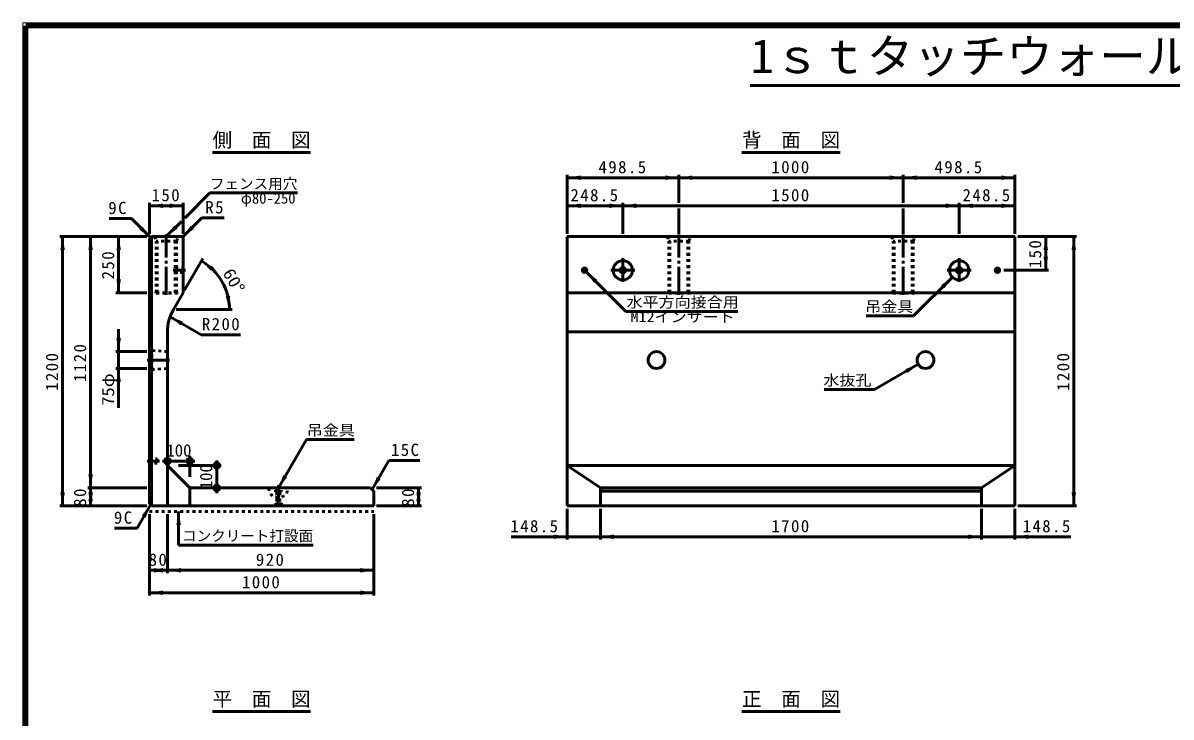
# Model space of a CAD drawing. Units: millimetres, scale not verified, with parts at other scales. Extents: x 100 to 4105, y 100 to 2870.
# Drawn here: x 100 to 2148, y 1633 to 2870 of the extents above; entities that cross this region are included whole.
import ezdxf
from ezdxf.enums import TextEntityAlignment as Align

# ---------------------------------------------------------------- set-up
doc = ezdxf.new("R2010")
doc.units = ezdxf.units.MM
doc.header["$LTSCALE"] = 5
doc.linetypes.add('USER2', pattern=[13.4, 10, -1.2, 1, -1.2])
doc.linetypes.add('USER3', pattern=[2.2, 1, -1.2])
doc.layers.add('V-nasSTD', color=7, linetype='Continuous', lineweight=50)
doc.styles.add('ＭＳ ゴシック', font='')
doc.styles.get('ＭＳ ゴシック').set_extended_font_data('MS Gothic')

msp = doc.modelspace()

# ---------------------------------------------------------------- hatches: boundary and pattern name
at = {"layer": 'V-nasSTD'}
for points in [[(1094.695, 2594.188), (1094.695, 2590.188), (1070.695, 2594.188), (1094.695, 2598.188)], [(1246.095, 2594.188), (1246.095, 2598.188), (1270.095, 2594.188), (1246.095, 2590.188)], [(1294.095, 2594.188), (1294.095, 2590.188), (1270.095, 2594.188), (1294.095, 2598.188)], [(1646.095, 2594.188), (1646.095, 2598.188), (1670.095, 2594.188), (1646.095, 2590.188)], [(1694.095, 2594.188), (1694.095, 2590.188), (1670.095, 2594.188), (1694.095, 2598.188)], [(1845.495, 2594.188), (1845.495, 2598.188), (1869.495, 2594.188), (1845.495, 2590.188)], [(349.695, 2544.188), (349.695, 2540.188), (325.695, 2544.188), (349.695, 2548.188)], [(361.695, 2544.188), (361.695, 2548.188), (385.695, 2544.188), (361.695, 2540.188)], [(1094.695, 2544.188), (1094.695, 2540.188), (1070.695, 2544.188), (1094.695, 2548.188)], [(1146.095, 2544.188), (1146.095, 2548.188), (1170.095, 2544.188), (1146.095, 2540.188)], [(1194.095, 2544.188), (1194.095, 2540.188), (1170.095, 2544.188), (1194.095, 2548.188)], [(1746.095, 2544.188), (1746.095, 2548.188), (1770.095, 2544.188), (1746.095, 2540.188)], [(1794.095, 2544.188), (1794.095, 2540.188), (1770.095, 2544.188), (1794.095, 2548.188)], [(1845.495, 2544.188), (1845.495, 2548.188), (1869.495, 2544.188), (1845.495, 2540.188)], [(310.525, 2504.358), (313.353, 2507.187), (327.495, 2487.388), (307.696, 2501.53)], [(372.666, 2506.158), (375.494, 2503.33), (355.695, 2489.188), (369.838, 2508.987)], [(402.08, 2505.573), (404.909, 2502.744), (385.11, 2488.602), (399.252, 2508.401)], [(170.695, 2465.188), (166.695, 2465.188), (170.695, 2489.188), (174.695, 2465.188)], [(220.695, 2465.188), (216.695, 2465.188), (220.695, 2489.188), (224.695, 2465.188)], [(270.695, 2465.188), (266.695, 2465.188), (270.695, 2489.188), (274.695, 2465.188)], [(1924.495, 2465.188), (1920.495, 2465.188), (1924.495, 2489.188), (1928.495, 2465.188)], [(1974.495, 2465.188), (1970.495, 2465.188), (1974.495, 2489.188), (1978.495, 2465.188)], [(437.698, 2431.571), (435.317, 2428.357), (418.413, 2445.857), (440.079, 2434.785)], [(1924.495, 2453.188), (1928.495, 2453.188), (1924.495, 2429.188), (1920.495, 2453.188)], [(1121.553, 2409.53), (1124.381, 2412.359), (1104.582, 2426.501), (1118.725, 2406.702)], [(1740.963, 2400.055), (1738.134, 2402.883), (1757.933, 2417.026), (1743.791, 2397.227)], [(270.695, 2413.188), (274.695, 2413.188), (270.695, 2389.188), (266.695, 2413.188)], [(465.684, 2383.099), (461.71, 2382.644), (468.413, 2359.254), (469.658, 2383.554)], [(383.218, 2334.377), (381.218, 2330.913), (362.433, 2346.377), (385.218, 2337.841)], [(270.695, 2308.188), (274.695, 2308.188), (270.695, 2284.188), (266.695, 2308.188)], [(270.695, 2230.188), (266.695, 2230.188), (270.695, 2254.188), (274.695, 2230.188)], [(1676.32, 2249.688), (1674.32, 2253.152), (1697.105, 2261.688), (1678.32, 2246.224)], [(220.695, 2065.188), (224.695, 2065.188), (220.695, 2041.188), (216.695, 2065.188)], [(567.695, 2061.972), (571.16, 2059.972), (555.695, 2041.188), (564.231, 2063.972)], [(734.695, 2058.972), (738.16, 2056.972), (722.695, 2038.188), (731.231, 2060.972)], [(170.695, 2033.188), (174.695, 2033.188), (170.695, 2009.188), (166.695, 2033.188)], [(220.695, 2017.188), (216.695, 2017.188), (220.695, 2041.188), (224.695, 2017.188)], [(220.695, 2033.188), (224.695, 2033.188), (220.695, 2009.188), (216.695, 2033.188)], [(805.695, 2017.188), (801.695, 2017.188), (805.695, 2041.188), (809.695, 2017.188)], [(805.695, 2033.188), (809.695, 2033.188), (805.695, 2009.188), (801.695, 2033.188)], [(1974.495, 2033.188), (1978.495, 2033.188), (1974.495, 2009.188), (1970.495, 2033.188)], [(315.495, 1990.203), (312.031, 1992.203), (327.495, 2010.988), (318.96, 1988.203)], [(377.695, 1975.388), (373.695, 1975.388), (377.695, 1999.388), (381.695, 1975.388)], [(1046.695, 1954.188), (1046.695, 1958.188), (1070.695, 1954.188), (1046.695, 1950.188)], [(1154.095, 1954.188), (1154.095, 1950.188), (1130.095, 1954.188), (1154.095, 1958.188)], [(1786.095, 1954.188), (1786.095, 1958.188), (1810.095, 1954.188), (1786.095, 1950.188)], [(1893.495, 1954.188), (1893.495, 1950.188), (1869.495, 1954.188), (1893.495, 1958.188)], [(349.695, 1894.388), (349.695, 1890.388), (325.695, 1894.388), (349.695, 1898.388)], [(333.695, 1894.388), (333.695, 1898.388), (357.695, 1894.388), (333.695, 1890.388)], [(381.695, 1894.388), (381.695, 1890.388), (357.695, 1894.388), (381.695, 1898.388)], [(701.695, 1894.388), (701.695, 1898.388), (725.695, 1894.388), (701.695, 1890.388)], [(349.695, 1854.388), (349.695, 1850.388), (325.695, 1854.388), (349.695, 1858.388)], [(701.695, 1854.388), (701.695, 1858.388), (725.695, 1854.388), (701.695, 1850.388)]]:
    msp.add_hatch(color=256, dxfattribs=at).paths.add_polyline_path(points)

# ---------------------------------------------------------------- linework, layer by layer
at = {"layer": 'V-nasSTD', "lineweight": 100}
for p, q in [((105, 2865), (105, 105)), ((4100, 2865), (105, 2865))]:
    msp.add_line(p, q, dxfattribs=at)
at = {"layer": 'V-nasSTD'}
for p, q in [((1397.476, 2758.465), (2807.524, 2758.465)), ((438.195, 2639.188), (613.195, 2639.188)), ((1382.595, 2639.188), (1557.595, 2639.188)), ((1070.695, 2599.188), (1070.695, 2494.188)), ((1070.695, 2594.188), (1270.095, 2594.188)), ((1270.095, 2599.188), (1270.095, 2549.188)), ((1270.095, 2594.188), (1670.095, 2594.188)), ((1670.095, 2599.188), (1670.095, 2549.188)), ((1670.095, 2594.188), (1869.495, 2594.188)), ((1869.495, 2599.188), (1869.495, 2494.188)), ((388.524, 2522.016), (433.477, 2566.97)), ((433.477, 2566.97), (589.477, 2566.97)), ((325.695, 2549.188), (325.695, 2494.188)), ((385.695, 2544.188), (325.695, 2544.188)), ((385.695, 2549.188), (385.695, 2494.188)), ((1070.695, 2544.188), (1170.095, 2544.188)), ((1170.095, 2549.188), (1170.095, 2494.188)), ((1170.095, 2544.188), (1770.095, 2544.188)), ((1770.095, 2549.188), (1770.095, 2494.188)), ((1770.095, 2544.188), (1869.495, 2544.188)), ((293.554, 2521.329), (253.554, 2521.329)), ((327.495, 2487.388), (293.554, 2521.329)), ((385.11, 2488.602), (419.051, 2522.543)), ((419.051, 2522.543), (459.051, 2522.543)), ((1270.095, 2539.188), (1270.095, 2494.188)), ((1670.095, 2539.188), (1670.095, 2494.188)), ((382.867, 2516.359), (355.695, 2489.188)), ((320.695, 2489.188), (165.695, 2489.188)), ((170.695, 2489.188), (170.695, 2009.188)), ((220.695, 2489.188), (220.695, 2041.188)), ((270.695, 2489.188), (270.695, 2389.188)), ((329.295, 2489.188), (325.695, 2485.588)), ((325.695, 2485.588), (325.695, 2012.788)), ((329.295, 2489.188), (329.295, 2009.188)), ((383.695, 2489.188), (329.295, 2489.188)), ((385.695, 2487.188), (385.695, 2389.188)), ((1070.695, 2489.188), (1070.695, 2009.188)), ((1869.495, 2489.188), (1070.695, 2489.188)), ((1869.495, 2009.188), (1869.495, 2489.188)), ((1979.495, 2489.188), (1874.495, 2489.188)), ((1924.495, 2489.188), (1924.495, 2429.188)), ((1974.495, 2489.188), (1974.495, 2009.188)), ((420.913, 2450.187), (388.213, 2393.549)), ((1104.582, 2426.501), (1175.293, 2355.79)), ((1757.933, 2417.026), (1688.86, 2347.952)), ((1929.495, 2429.188), (1849.495, 2429.188)), ((320.695, 2389.188), (265.695, 2389.188)), ((385.695, 2389.188), (368.413, 2359.254)), ((1869.495, 2389.188), (1070.695, 2389.188)), ((373.413, 2359.254), (473.413, 2359.254)), ((1175.293, 2355.79), (1375.293, 2355.79)), ((362.433, 2346.377), (417.859, 2314.377)), ((1688.86, 2347.952), (1603.86, 2347.952)), ((270.695, 2324.188), (270.695, 2284.188)), ((357.695, 2319.254), (357.695, 2009.188)), ((417.859, 2314.377), (487.859, 2314.377)), ((1070.695, 2319.254), (1869.495, 2319.254)), ((265.695, 2284.188), (320.695, 2284.188)), ((270.695, 2284.188), (270.695, 2254.188)), ((265.695, 2254.188), (320.695, 2254.188)), ((270.695, 2254.188), (270.695, 2184.188)), ((1697.105, 2261.688), (1619.163, 2216.688)), ((1529.163, 2216.688), (1619.163, 2216.688)), ((555.695, 2041.188), (605.695, 2127.79)), ((605.695, 2127.79), (690.695, 2127.79)), ((406.695, 2089.188), (348.695, 2089.188)), ((397.695, 2098.188), (397.695, 2061.188)), ((445.695, 2090.188), (445.695, 2032.188)), ((722.695, 2038.188), (752.695, 2090.149)), ((752.695, 2090.149), (807.695, 2090.149)), ((357.695, 2081.188), (397.695, 2041.188)), ((377.695, 2081.188), (453.695, 2081.188)), ((1070.695, 2081.188), (1869.495, 2081.188)), ((1070.695, 2081.188), (1130.095, 2041.188)), ((1810.095, 2041.188), (1869.495, 2081.188)), ((320.695, 2041.188), (215.695, 2041.188)), ((220.695, 2041.188), (220.695, 2009.188)), ((397.695, 2041.188), (719.695, 2041.188)), ((397.695, 2009.188), (397.695, 2041.188)), ((719.695, 2041.188), (725.695, 2035.188)), ((725.695, 2009.188), (725.695, 2035.188)), ((810.695, 2041.188), (730.695, 2041.188)), ((805.695, 2041.188), (805.695, 2009.188)), ((1130.095, 2041.188), (1810.095, 2041.188)), ((1130.095, 2009.188), (1130.095, 2041.188)), ((1130.095, 2035.188), (1810.095, 2035.188)), ((1810.095, 2009.188), (1810.095, 2041.188)), ((320.695, 2009.188), (165.695, 2009.188)), ((327.495, 2010.988), (303.495, 1969.419)), ((325.695, 2012.788), (329.295, 2009.188)), ((329.295, 2009.188), (725.695, 2009.188)), ((810.695, 2009.188), (730.695, 2009.188)), ((1070.695, 2009.188), (1869.495, 2009.188)), ((1979.495, 2009.188), (1874.495, 2009.188)), ((325.695, 1849.388), (325.695, 1994.388)), ((357.695, 1889.388), (357.695, 1994.388)), ((377.695, 1939.388), (377.695, 1999.388)), ((725.695, 1849.388), (725.695, 1994.388)), ((1070.695, 2004.188), (1070.695, 1949.188)), ((1130.095, 2004.188), (1130.095, 1949.188)), ((1810.095, 2004.188), (1810.095, 1949.188)), ((1869.495, 2004.188), (1869.495, 1949.188)), ((303.495, 1969.419), (263.495, 1969.419)), ((1070.695, 1954.188), (970.695, 1954.188)), ((1130.095, 1954.188), (1070.695, 1954.188)), ((1130.095, 1954.188), (1810.095, 1954.188)), ((1810.095, 1954.188), (1869.495, 1954.188)), ((1869.495, 1954.188), (1969.495, 1954.188)), ((377.695, 1939.388), (617.695, 1939.388)), ((357.695, 1894.388), (325.695, 1894.388)), ((725.695, 1894.388), (357.695, 1894.388)), ((725.695, 1854.388), (325.695, 1854.388)), ((438.195, 1642.888), (613.195, 1642.888)), ((1382.595, 1642.888), (1557.595, 1642.888))]:
    msp.add_line(p, q, dxfattribs=at)
at = {"layer": 'V-nasSTD', "linetype": 'USER3'}
for p, q in [((334.695, 2489.188), (337.695, 2481.188)), ((337.695, 2389.188), (337.695, 2481.188)), ((373.695, 2481.188), (337.695, 2481.188)), ((339.695, 2389.188), (339.695, 2481.188)), ((371.695, 2389.188), (371.695, 2481.188)), ((373.695, 2481.188), (376.695, 2489.188)), ((373.695, 2389.188), (373.695, 2481.188)), ((1249.095, 2489.188), (1252.095, 2481.188)), ((1252.095, 2389.188), (1252.095, 2481.188)), ((1288.095, 2481.188), (1252.095, 2481.188)), ((1254.095, 2389.188), (1254.095, 2481.188)), ((1286.095, 2389.188), (1286.095, 2481.188)), ((1288.095, 2481.188), (1291.095, 2489.188)), ((1288.095, 2389.188), (1288.095, 2481.188)), ((1649.095, 2489.188), (1652.095, 2481.188)), ((1652.095, 2389.188), (1652.095, 2481.188)), ((1688.095, 2481.188), (1652.095, 2481.188)), ((1654.095, 2389.188), (1654.095, 2481.188)), ((1686.095, 2389.188), (1686.095, 2481.188)), ((1688.095, 2481.188), (1691.095, 2489.188)), ((1688.095, 2389.188), (1688.095, 2481.188)), ((371.695, 2425.188), (371.695, 2433.188)), ((371.695, 2433.188), (385.695, 2433.188)), ((385.695, 2425.188), (371.695, 2425.188)), ((375.695, 2389.188), (335.695, 2389.188)), ((335.695, 2388.388), (335.695, 2389.188)), ((375.695, 2388.388), (335.695, 2388.388)), ((375.695, 2388.388), (375.695, 2389.188)), ((1290.095, 2389.188), (1250.095, 2389.188)), ((1250.095, 2388.388), (1250.095, 2389.188)), ((1290.095, 2388.388), (1250.095, 2388.388)), ((1286.095, 2389.188), (1254.095, 2389.188)), ((1290.095, 2388.388), (1290.095, 2389.188)), ((1690.095, 2389.188), (1650.095, 2389.188)), ((1650.095, 2388.388), (1650.095, 2389.188)), ((1690.095, 2388.388), (1650.095, 2388.388)), ((1686.095, 2389.188), (1654.095, 2389.188)), ((1686.095, 2389.188), (1654.095, 2389.188)), ((1690.095, 2388.388), (1690.095, 2389.188)), ((329.695, 2286.188), (325.695, 2289.788)), ((357.695, 2284.188), (329.695, 2286.188)), ((329.695, 2252.188), (329.695, 2286.188)), ((329.695, 2252.188), (357.695, 2254.188)), ((329.695, 2252.188), (325.695, 2248.588)), ((325.695, 2093.188), (339.695, 2093.188)), ((339.695, 2093.188), (339.695, 2085.188)), ((339.695, 2085.188), (325.695, 2085.188)), ((550.695, 2037.188), (560.695, 2037.188)), ((550.695, 2037.188), (550.695, 2034.388)), ((550.695, 2034.388), (552.895, 2033.188)), ((550.695, 2034.388), (560.695, 2034.388)), ((552.895, 2033.188), (552.895, 2013.188)), ((552.895, 2033.188), (558.495, 2033.188)), ((558.495, 2033.188), (560.695, 2034.388)), ((558.495, 2033.188), (558.495, 2013.188)), ((560.695, 2037.188), (560.695, 2034.388)), ((548.695, 2011.188), (552.895, 2013.188)), ((548.695, 2011.188), (548.695, 2009.988)), ((548.695, 2011.188), (562.695, 2011.188)), ((548.695, 2009.988), (562.695, 2009.988)), ((552.895, 2013.188), (558.495, 2013.188)), ((558.495, 2013.188), (562.695, 2011.188)), ((562.695, 2011.188), (562.695, 2009.988)), ((325.695, 1999.388), (725.695, 1999.388))]:
    msp.add_line(p, q, dxfattribs=at)
at = {"layer": 'V-nasSTD', "linetype": 'USER2'}
for p, q in [((355.695, 2385.188), (355.695, 2493.188)), ((1270.095, 2385.188), (1270.095, 2493.188)), ((1670.095, 2385.188), (1670.095, 2493.188)), ((1170.095, 2450.988), (1170.095, 2408.588)), ((1770.095, 2450.988), (1770.095, 2408.588)), ((367.695, 2429.188), (389.695, 2429.188)), ((1095.895, 2429.188), (1107.895, 2429.188)), ((1101.895, 2423.188), (1101.895, 2435.188)), ((1148.895, 2429.188), (1191.295, 2429.188)), ((1748.895, 2429.188), (1791.295, 2429.188)), ((1832.295, 2429.188), (1844.295, 2429.188)), ((1838.295, 2423.188), (1838.295, 2435.188)), ((361.695, 2269.188), (321.695, 2269.188)), ((343.695, 2089.188), (321.695, 2089.188)), ((555.695, 2046.188), (555.695, 2016.188))]:
    msp.add_line(p, q, dxfattribs=at)
at = {"layer": 'V-nasSTD', "lineweight": 13}
msp.add_lwpolyline([(100, 100), (100, 2870), (4105, 2870), (4105, 100)], close=True, dxfattribs=at)
at = {"layer": 'V-nasSTD'}
for centre, radius in [((1170.095, 2429.188), 17.2), ((1770.095, 2429.188), 17.2), ((1101.895, 2429.188), 3.8), ((1101.895, 2429.188), 2.4), ((1101.895, 2429.188), 2), ((1170.095, 2429.188), 5), ((1770.095, 2429.188), 5), ((1838.295, 2429.188), 3.8), ((1838.295, 2429.188), 2.4), ((1838.295, 2429.188), 2), ((1230.095, 2269.188), 15), ((1710.095, 2269.188), 15), ((357.695, 2089.188), 5), ((397.695, 2089.188), 5), ((445.695, 2081.188), 5), ((445.695, 2041.188), 5)]:
    msp.add_circle(centre, radius, dxfattribs=at)
for centre, radius, start, end in [((383.695, 2487.188), 2, 0, 90), ((368.413, 2359.254), 100, 0, 60), ((437.695, 2319.254), 80, 150, 180)]:
    msp.add_arc(centre, radius, start, end, dxfattribs=at)
at = {"layer": 'V-nasSTD', "linetype": 'USER3'}
msp.add_arc((555.695, 2041.188), 17.2, 180, 0, dxfattribs=at)

# ---------------------------------------------------------------- texts
at = {"layer": 'V-nasSTD', "style": 'ＭＳ ゴシック'}
for s, height, p in [('1ｓｔタッチウォール(Ｆ型)  Ｈ=1200', 60.81, (2102.5, 2841.409)), ('側\u3000面\u3000図', 25.66, (525.695, 2674.188)), ('背\u3000面\u3000図', 25.66, (1470.095, 2674.188)), ('フェンス用穴', 19.06, (511.477, 2592.97)), ('φ80-250', 19.06, (537.477, 2566.97)), ('100', 21.99, (378.195, 2119.188)), ('コンクリート打設面', 19.06, (500.724, 1965.388)), ('平\u3000面\u3000図', 25.66, (525.695, 1677.888)), ('正\u3000面\u3000図', 25.66, (1470.095, 1677.888))]:
    msp.add_text(s, height=height, dxfattribs=at).set_placement(p, align=Align.TOP_CENTER)
at = {"layer": 'V-nasSTD', "style": 'ＭＳ ゴシック', "width": 1.1}
for s, rotation, p in [('60°', 300, (485.747, 2416.027)), ('75φ', 90, (240.695, 2216.688))]:
    msp.add_text(s, height=21.99, rotation=rotation, dxfattribs=at).set_placement(p, align=Align.TOP_CENTER)
for s, p in [('水平方向接合用', (1276.793, 2381.79)), ('吊金具', (1645.36, 2373.952)), ('M12インサート', (1276.793, 2355.79)), ('水抜孔', (1570.663, 2242.688)), ('吊金具', (649.195, 2153.79))]:
    msp.add_text(s, height=19.06, dxfattribs=at).set_placement(p, align=Align.TOP_CENTER)
at = {"layer": 'V-nasSTD', "style": 'ＭＳ ゴシック'}
msp.add_text('100', height=21.99, rotation=90, dxfattribs=at).set_placement((415.695, 2061.188), align=Align.TOP_CENTER)
at = {"layer": 'V-nasSTD', "char_height": 21.99, "attachment_point": 2, "style": 'ＭＳ ゴシック'}
for s, insert in [('\\T1.17;498.5', (1170.395, 2624.188)), ('\\T1.17;1000', (1470.095, 2624.188)), ('\\T1.17;498.5', (1769.795, 2624.188)), ('\\T1.17;150', (355.695, 2574.188)), ('\\T1.17;248.5', (1120.395, 2574.188)), ('\\T1.17;1500', (1470.095, 2574.188)), ('\\T1.17;248.5', (1819.795, 2574.188)), ('\\T1.17;9C', (269.804, 2551.329)), ('\\T1.17;R5', (442.801, 2552.543)), ('\\T1.17;R200', (454.109, 2344.377)), ('\\T1.17;15C', (782.695, 2120.149)), ('\\T1.17;9C', (279.745, 1999.419)), ('\\T1.17;148.5', (1013.195, 1984.188)), ('\\T1.17;1700', (1470.095, 1984.188)), ('\\T1.17;148.5', (1926.995, 1984.188)), ('\\T1.17;80', (341.695, 1924.388)), ('\\T1.17;920', (541.695, 1924.388)), ('\\T1.17;1000', (525.695, 1884.388))]:
    msp.add_mtext(s, dxfattribs=dict(at, insert=insert))
at = {"layer": 'V-nasSTD', "char_height": 21.99, "attachment_point": 2, "rotation": 90, "style": 'ＭＳ ゴシック'}
for s, insert in [('\\T1.17;150', (1894.495, 2459.188)), ('\\T1.17;250', (240.695, 2439.188)), ('\\T1.17;1120', (190.695, 2265.188)), ('\\T1.17;1200', (140.695, 2249.188)), ('\\T1.17;1200', (1944.495, 2249.188)), ('\\T1.17;80', (190.695, 2025.187)), ('\\T1.17;80', (775.695, 2025.187))]:
    msp.add_mtext(s, dxfattribs=dict(at, insert=insert))

doc.saveas('drawing.dxf')
